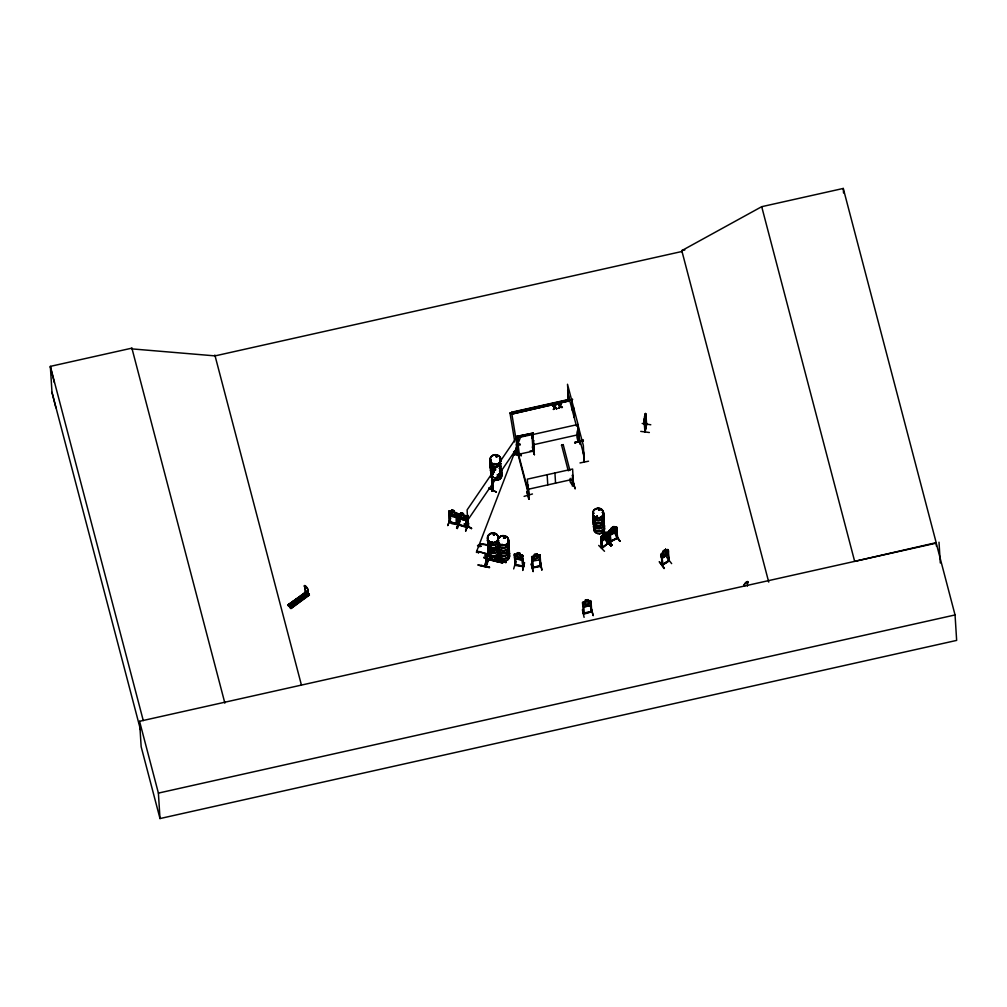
<?xml version="1.0" encoding="UTF-8"?>
<svg xmlns="http://www.w3.org/2000/svg" width="1007" height="1007" viewBox="0 0 1007 1007"><rect width="100%" height="100%" fill="white"/><g stroke="black" fill="none" stroke-linecap="round" stroke-linejoin="round"><path stroke-width="1.5" d="M307.45 590.354L307.387 594.835L305.574 592.821L304.894 587.496A2.908 0.743 53.9 0 1 304.781 585.696A2.908 0.743 53.9 0 1 307.336 588.554A2.908 0.743 53.9 0 1 307.45 590.354L307.588 590.253A2.908 0.743 53.9 0 0 307.475 588.453A2.908 0.743 53.9 0 0 304.92 585.583A2.908 0.743 53.9 0 0 305.033 587.383L305.713 592.708L307.525 594.734L307.588 590.253M478.526 552.251C474.889 548.714 497.03 558.646 485.538 554.24L485.575 553.447L487.64 553.976L487.602 554.769M478.627 551.836L487.64 553.976M485.714 558.281L486.406 559.212M499.094 559.074L485.512 555.147M486.104 555.751L486.293 555.071L486.066 555.839M747.395 586.15L747.32 583.393A2.908 0.931 -50 0 0 747.207 581.593A2.908 0.931 -50 0 0 744.374 584.312A2.908 0.931 -50 0 0 744.488 586.112L744.626 586.212A2.908 0.931 -50 0 1 744.513 584.412A2.908 0.931 -50 0 1 747.332 581.694A2.908 0.931 -50 0 1 747.446 583.494L747.446 583.494M583.443 451.803L584.098 462.024L583.355 445.547L578.031 425.244L579.163 441.997L579.038 440.122L578.836 441.23M486.23 562.12L487.161 562.284L486.809 555.738M645.399 430.895C644.568 434.42 647.098 420.825 646.595 424.916L645.978 414.104M645.651 418.748L645.739 416.697L644.354 424.237M640.742 431.386L649.364 432.519M485.475 554.857L505.703 561.39M662.707 564.474L661.826 564.612M669.051 560.735L668.245 550.3L667.603 550.716C668.333 562.284 672.021 559.741 662.09 565.229C660.189 532.841 664.393 586.401 661.914 554.404M669.026 560.358L661.838 565.053L668.321 560.899M467.865 526.006L468.356 525.44M492.687 490.321C491.605 492.524 492.083 488.596 492.713 490.384L491.617 474.02L467.122 509.894L467.827 525.818M492.624 489.478C494.588 491.794 491.038 479.684 492.725 479.118M517.22 453.83C516.213 455.907 517.472 453.012 518.706 453.704M646.305 423.783L644.908 431.915L644.14 420.901L645.437 413.713L644.581 416.734M644.216 420.976L644.593 416.47M485.714 558.658L485.374 555.184L499.069 558.734M308.079 593.627L307.173 591.587L308.167 592.393C307.79 594.08 306.43 592.418 307.425 592.003M307.362 592.091L307.777 592.594L307.639 591.852M476.991 551.232C477.28 548.853 475.82 553.951 476.777 552.037M493.669 463.862L494.072 464M493.984 463.472L493.631 463.749M494.387 463.887L494.324 463.648M497.156 456.095L496.262 456.624L495.859 455.819M491.806 542.005L491.152 541.779M493.241 534.44L494.588 534.352M491.139 542.005L492.071 541.791M493.72 534L493.342 534.83L494.45 535.032M493.581 534.201L494.072 534.931M501.511 544.774L502.065 544.158M503.84 536.857L504.394 537.6L504.922 536.744M596.698 517.296L597.113 516.78M596.635 517.447L597.327 517.271L596.446 517.208M598.813 509.164L598.523 509.894M598.75 509.58C599.857 511.178 597.919 508.9 599.593 508.976M600.197 509.718L599.656 509.127L599.329 510.197M644.417 420.951L644.581 421.694L644.128 420.964M650.786 424.765L642.189 423.456M485.588 558.621L502.241 562.926L503.16 561.83M615.73 526.951L616.636 527.013L617.53 537.864L609.877 541.703L609.021 530.664L611.136 529.166L616.259 531.583L610.255 534.969L609.323 534.163M609.776 541.363L610.796 541.602L609.927 531.167L609.235 531.52L609.89 541.665M610.657 541.665L609.927 531.167M610.129 541.93L617.555 538.229L616.737 527.756L616.045 528.096L616.863 538.581L617.429 537.524L616.699 537.801M478.564 552.05L478.338 553.095L478.778 551.974M515.257 554.983L514.426 555.121L515.257 554.983L515.936 565.456M513.671 568.93L515.874 561.302M519.851 553.334C515.962 551.169 518.378 554.404 515.861 554.265L516.012 556.607L520.09 558.281L521.437 557.513L521.286 555.184L519.864 554.53M519.776 553.271L519.952 554.492M521.84 554.907L514.35 554.077L515.055 565.38M522.029 556.405L522.86 556.267L522.029 556.405L522.746 566.689L523.527 566.74L522.809 565.921M522.784 555.423L521.827 554.857M522.192 559.955L515.597 558.847L522.192 559.955L522.973 558.86M522.809 565.884L522.746 566.689M522.834 566.261L522.092 556.141M524.408 562.535L522.709 570.453L524.534 562.737M517.9 454.736L517.082 449.248L517.56 449.865M528.373 494.953L528.184 493.933M568.791 401.365L568.452 401.466C566.727 379.463 568.817 395.814 568.653 400.685L567.507 384.259L578.156 424.866L578.622 432.141M568.628 400.32L568.439 401.201M579.226 440.902C576.772 442.451 575.74 430.581 578.37 430.367L578.257 431.122L578.094 430.417M489.515 567.142C483.498 567.356 466.48 561.629 489.402 567.709M481.145 565.279L489.528 567.356L481.031 565.619M533.622 443.697C534.956 451.803 533.962 449.928 533.446 451.01L532.502 434.621L577.779 424.501L578.861 442.06L578.119 431.5M533.458 450.318L533.634 451.048M528.474 485.16C526.799 484.254 531.004 496.816 528.272 495.205M483.712 557.551L492.184 559.401L483.675 557.437L499.396 562.208L485.588 558.961M485.676 555.6L486.759 563.001L486.671 555.625L486.897 562.863M486.809 555.839L485.601 556.443L485.877 555.499M484.455 566.022L486.557 559.728M487.388 558.407L484.87 565.947M486.066 555.461L486.784 562.926L486.582 556.531L485.601 556.33M488.332 558.646L485.815 566.4L488.408 558.835M486.28 566.513L488.785 558.948M494.689 557.223C486.343 555.411 506.194 560.421 501.99 559.112M505.791 561.377L502.997 560.597L503.022 559.728M505.816 561.289L505.866 562.623L505.728 561.314M601.041 540.52L601.909 541.225L606.881 537.235L607.46 535.447L606.894 537.297L601.859 541.313L600.965 540.583L600.764 537.222L605.056 532.174L605.056 533.534M644.895 431.802L646.67 424.224M646.544 424.614L645.525 413.336L646.255 424.312M533.358 567.47L532.514 567.898L531.658 556.619L539.173 554.832M540.897 565.657L539.991 565.77L540.822 566.412L532.451 567.948L531.809 557.45L532.59 557.299L531.872 557.714M583.531 613.691C584.991 614.685 593.11 610.506 591.738 612.18L591.021 600.889L590.039 600.575L582.6 602.476L583.343 613.691L584.11 613.25M591.864 611.74L583.38 613.401M554.051 409.069L553.422 409.434L554.731 407.243L556.909 408.653L554.983 406.74L556.909 408.653M554.064 409.283L554.731 407.243M558.545 403.807L560.056 405.179L557.853 403.958L559.804 405.683L558.935 408.2L560.232 406.022C560.244 407.52 563.555 407.495 561.73 407.357M554.567 406.614L555.889 404.411L554.567 406.614L552.352 405.192L554.303 407.13L552.352 405.192M560.068 405.393L561.403 403.392L560.748 403.316M456.347 514.124C458.21 512.387 454.132 523.766 457.644 524.546C446.088 523.69 450.016 521.173 449.084 510.901L457.014 513.306L457.921 524.295L449.55 521.815M449.852 511.946L449.009 511.984L449.852 511.946L450.481 522.406L449.563 522.142M449.172 514.3L450.242 515.798M451.652 511.279L450.444 511.292L450.595 513.633L454.535 515.76L455.831 515.156L455.68 512.827L454.308 512.009M450.582 518.127L447.75 525.616L450.544 518.139M450.481 522.092L450.582 522.155M454.358 512.072L454.308 510.738L451.602 509.945L451.74 511.355M457.102 513.318L456.196 512.563M456.586 517.585C439.921 513.885 461.344 517.019 456.486 517.611M459.003 513.646L466.115 516.176M458.865 515.068L458.21 514.59L459.482 525.314L458.953 514.816M457.606 524.206L457.052 523.615L456.901 524.282L456.448 513.872M460.791 514.073L460.715 512.815L460.854 514.225L459.557 514.162L459.695 516.503L463.648 518.63L464.944 518.026L464.793 515.685L463.409 514.879M456.939 528.285L459.305 520.493M457.329 528.612C462.503 515.169 459.192 521.613 456.536 528.121M456.926 528.26L459.721 520.795M463.421 513.608L460.765 512.966L463.421 513.608L463.384 514.955M459.482 524.874L458.651 524.634L466.971 527.064M465.561 516.742L466.304 516.956L465.561 516.742L466.153 527.278L466.933 527.416L466.241 516.1L465.31 515.433M465.687 520.455L459.33 518.605L458.311 517.082L459.293 518.681L465.662 520.543L466.417 519.536M466.103 527.177L466.304 526.9M468.494 523.564L465.586 531.016L468.444 523.539M468.419 523.376L465.7 531.029M668.308 552.856L667.717 554.643L662.178 558.13L667.603 554.567L668.308 552.856C669.97 545.907 663.034 552.012 661.146 554.114C659.371 554.857 663.336 559.905 661.385 557.349M477.142 550.074L521.047 435.804M553.422 409.434L554.291 406.916M554.995 406.954L555.889 404.411M558.935 408.2L559.804 405.683M561.39 403.178L560.509 405.72L562.422 407.42M468.242 526.208L467.663 515.332L467.903 526.12M491.957 490.824L492.7 490.019L492.209 490.623M517.447 453.779L516.704 454.321L517.032 453.565M598.699 545.429L604.502 551.27M610.255 534.969L616.108 531.935L616.511 527.001M644.707 421.002L645.286 431.802M602.06 547.707C600.676 551.773 601.192 521.676 602.387 548.035C604.338 546.625 615.491 536.92 601.531 548.236L600.827 537.184M602.476 547.909L601.557 537.537M307.953 592.003L306.732 592.934M659.346 561.818L664.419 568.124M601.582 541.074L605.383 533.093M495.91 455.806L495.834 456.574M496.816 456.624L496.879 455.63M504.847 537.373L504.419 536.542M464.24 524.043L471.465 528.574M471.641 528.323L464.24 524.055L471.452 528.625M533.584 440.374L534.226 450.909L534.088 450.116M527.983 494.802L527.844 489.1L528.461 495.57L527.316 479.156L572.605 469.023L573.562 485.487C574.33 484.128 571.447 485.21 573.625 484.732M573.7 484.996L572.719 485.273L573.424 484.694M573.675 485.437C570.113 486.708 573.738 472.761 572.228 475.392M611.904 545.253L607.787 538.443M539.45 559.854L540.306 558.47M583.846 606.906L590.417 605.572L591.21 604.162L590.442 605.66L583.846 606.906L582.789 605.761L582.575 602.4L585.47 601.531L585.281 600.172L588.088 599.643L588.176 600.978L590.102 600.613M532.338 567.281L533.37 567.734M532.363 567.646L540.772 565.657M533.282 567.747L532.59 557.299M539.966 566.211L539.425 556.015L540.255 556.128L539.425 556.015M590.882 611.715L583.267 613.049L584.287 613.553L583.506 603.08L582.738 603.231L583.506 603.08M590.341 601.783L591.172 601.909L590.341 601.783L590.958 612.256L591.776 611.753M296.071 600.65L297.078 600.084M467.928 515.471L467.261 515.936M491.592 480.817L491.743 480.075L492.184 491.064M516.855 454.283L518.555 454.358L516.881 454.598L516.541 443.722L516.981 454.723M496.35 492.121L488.823 488.043M488.798 488.294L496.3 492.008M513.633 451.904L521.324 455.529L513.696 451.791M516.402 437.68L491.92 473.554L493.04 489.868M467.764 520.065L492.259 484.203M492.561 483.725L517.044 447.863M306.896 592.62L307.739 592.443M307.336 591.461L307.588 592.305M534.365 454.635L532.942 449.613M527.127 491.592L529.191 499.17M531.079 564.033L533.207 571.41M582.398 609.701L584.098 617.354M568.2 400.358L568.728 400.912M602.249 547.393L608.228 543.377L607.397 532.879L607.573 543.793L608.077 542.635M517.107 453.867L516.541 443.722M492.36 489.88L492.272 490.661M497.156 456.75L497.269 455.831M531.86 435.225L531.948 435.364M531.973 434.948L531.96 435.616M532.653 447.876L532.615 448.115M494.21 534.918L494.651 534.201M503.966 536.895L503.966 537.776M599.92 510.259L598.926 510.272M486.318 562.145L487.061 562.284M515.886 565.141L515.018 564.65M519.851 444.112L519.171 444.565L519.876 444.062M609.185 530.777L611.677 529.09L611.551 527.769M668.144 560.496L668.925 560.056M644.518 421.958L645.424 417.036L644.933 414.305M664.054 568.59L659.371 561.793M607.573 543.793L607.599 533.081M605.383 540.092L611.073 546.033L605.698 539.89M611.161 545.932L605.673 539.89M604.993 533.458L606.113 533.03L605.232 537.222L602.06 538.669L602.815 533.823L604.993 532.111M605.131 533.433L607.322 532.174L601.557 536.24M610.632 541.3L609.915 541.59M617.379 537.927L616.926 538.518M307.148 592.305L307.613 592.003M515.232 564.977L523.564 566.098M523.388 566.375L522.696 555.423M523.413 566.74L515.068 565.305L514.464 554.026M305.713 592.708L287.813 605.056L305.108 592.557M287.838 605.094L305.247 592.557M306.984 592.292L288.342 605.648L305.637 593.136M287.801 605.031L288.757 606.101L305.927 593.475M288.732 606.101L306.002 593.538M291.224 606.566L308.469 594.004L309.426 595.074L290.935 608.53M290.18 607.599L309.149 594.029L290.759 608.241L289.991 607.46L309.149 594.029M292.823 606.076L308.935 593.803M290.545 608.077L309.212 594.684L290.947 608.53M493.908 534.843L494.387 533.874M494.336 534.868L494.601 534.075M504.809 537.788L505.174 536.92M663.374 550.905L665.715 549.381L663.374 550.905L662.342 553.246L662.48 555.587L663.714 555.826L666.999 552.654L666.848 550.313L665.652 550.653L665.577 549.407M661.448 555.046L662.09 554.63M662.165 564.839L668.535 561.138L668.245 550.3M666.558 557.148L671.656 563.618M668.862 560.106L668.51 561.1M466.09 526.523L466.845 526.699M296.385 601.557L297.569 601.519M55.914 407.785L51.986 392.352L50.35 366.372L131.892 348.145L131.942 348.888L215.07 355.886L681.991 251.473L681.789 250.63L761.707 206.687L843.262 188.447L936.183 542.66L936.397 546.096M608.039 543.063L607.246 532.086M579.038 441.242L578.861 442.023L578.987 438.058M613.892 526.585L614.018 527.92L615.252 527.63L615.403 529.959L614.207 531.595L611.866 532.779L610.544 532.401L611.463 527.769L613.98 526.497L614.056 527.756M615.818 526.976L609.109 530.802L611.148 529.178M614.018 527.92L616.561 527.076M609.386 531.759L610.078 531.406M616.183 528.335L616.876 527.995M616.586 538.053L610.129 541.602M620.035 541.212L615.428 534.377L620.01 541.212M616.158 532.011L610.166 534.855L609.235 534.037M585.457 601.443L584.073 602.123L584.224 604.464L585.684 605.207L588.315 604.703L589.649 603.445L589.498 601.103L588.075 600.952L588.088 599.643M662.216 565.242L661.171 554.001M503.059 561.768L494.84 559.64L494.777 558.47L496.929 558.419M578.031 440.349L578.987 440.172M578.056 440.714L579.113 440.6M529.241 498.994L527.19 491.391M527.139 491.403L529.254 499.208M528.788 499.283L526.762 491.68M540.872 566.349L540.092 555.121L539.135 554.882M531.432 563.933L533.118 571.611M496.174 455.542L496.816 455.479M496.942 456.788L495.998 456.662M504.003 536.467L504.847 536.479M503.991 537.688L504.771 537.7M619.62 541.212L615.441 534.377M297.355 601.645L296.612 601.67M568.086 391.131L567.608 390.515M564.033 401.138L572.492 399.187M568.338 400.446L572.593 399.502M533.66 440.638L532.816 440.55M577.401 430.858L578.169 430.681M577.842 436.912L580.359 444.402L577.88 436.698M518.832 453.502L513.18 454.774L518.92 453.754M513.268 455.114L520.405 453.565M533.634 451.01L534.302 450.809M583.292 440.16L574.657 442.564L583.305 440.21M574.947 442.74L583.418 440.764L574.934 442.677M534.415 454.472L532.627 449.688M528.033 489.78L527.555 489.163M532.464 493.971L524.093 496.375M572.643 481.22L575.173 488.936L573.109 481.308M584.375 461.584L583.355 451.451M580.007 462.943L588.541 461.193M684.836 249.95L681.663 250.655L681.89 251.486M511.556 412.241L568.162 399.59L568.552 401.063L511.971 414.041L511.556 412.241L511.669 413.059L509.97 412.983L511.644 412.744L515.999 439.065M513.117 412.215L568.187 399.905M552.365 405.406L553.044 405.255M557.853 403.958L558.558 404.021M556.216 408.59L556.896 408.439M558.923 407.986L559.577 408.049M516.339 436.509L533.018 433.123L516.339 436.509L517.611 455.101L517.334 454.434M517.573 437.088L531.935 433.879L533.03 451.161L518.895 454.22L518.718 453.553M533.144 444.804L578.421 434.684M517.497 453.981L516.641 436.887M563.19 444.603L561.554 445.295L563.19 444.603L569.912 470.483M527.958 489.326L573.235 479.206M572.203 485.89C575.777 486.154 568.099 483.498 570.239 478.375M936.183 542.66L854.666 561.365L761.707 206.687M139.558 721.289L936.208 543.138L955.051 614.95L956.65 640.402L160 818.553L141.156 746.728L139.558 721.289L158.401 793.101L160 818.553M158.401 793.101L955.051 614.95M518.618 453.729L517.674 437.038L531.822 433.967L531.986 434.634L517.85 437.705L518.895 454.22M518.152 443.747L518.24 444.439M519.914 445.132L520.229 444.893M530.022 451.098L533.005 450.431L532.577 445.988M537.071 553.926L537.146 555.172L538.581 555.323L538.732 557.664L534.767 559.426L533.295 558.696L533.156 556.355L534.528 555.675L534.352 554.391L537.159 553.863L537.172 555.26M539.513 559.879L532.904 561.05L531.885 560.068M540.583 562.233L541.791 570M533.295 567.205L539.953 565.947M588.101 599.719L585.281 600.172M591.147 608.052L593.199 615.692L591.071 607.888M459.079 513.608L458.072 513.797L458.814 525.138L459.507 524.559M493.065 489.175L492.901 485.991M493.896 533.723L494.903 534.276M667.289 549.595L668.144 549.57M528.927 494.689L528.448 495.532M591.071 612.256L590.87 611.614M517.145 552.919L519.763 553.359M522.62 566.035L515.798 564.738M515.156 565.368L515.911 565.103M297.078 599.983L297.858 600.6M528.146 494.11L528.36 494.601M485.462 554.882L501.99 559.162M485.777 555.814L486.671 555.914M485.701 556.028L486.633 556.267M503.034 561.856L505.904 562.548M502.266 562.837L492.159 559.804L491.97 556.858M451.665 510.096L454.308 510.738L454.27 512.085M449.827 521.525L450.393 521.689M450.557 521.89L456.989 523.753M459.67 524.748L466.09 526.623M458.827 525.1L466.896 527.454L466.153 516.087M539.11 554.807L540.092 555.121M498.679 547.015L498.629 546.99A5.413 4.859 -3.6 0 1 487.98 545.492A5.45 4.897 -3.6 0 0 493.229 550.539A5.45 4.897 -3.6 0 0 498.843 545.718M287.864 605.119L290.721 608.014M297.317 600.034L297.934 600.814M449.663 522.205L448.996 510.851M513.86 451.539L521.311 455.529M513.62 451.69L521.097 455.668M486.18 562.85L485.487 554.857M501.146 468.758L501.159 468.771A5.425 4.871 -3.6 0 1 499.585 470.823A5.413 4.859 -3.6 0 0 501.058 468.658M309.048 594.646L306.48 591.663M609.361 534.037L610.318 534.906M557.878 404.172L559.816 405.897M561.742 407.571L560.232 406.022M553.032 405.041L554.555 406.413M554.744 407.457L556.229 408.804M531.96 559.955L532.967 560.987M292.609 606.78L289.89 603.747M665.728 550.565L665.652 549.318M663.399 552.088L663.449 550.892M296.209 601.506L296.008 600.764M517.762 454.069L517.95 454.862M468.582 525.679L467.663 515.332M583.141 440.638L574.657 442.564M568.2 400.421L568.414 401.013L511.971 414.041M534.427 454.673L532.376 447.083M681.789 250.63L768.731 582.096M568.149 394.442L576.47 426.162M578.673 435.427L583.997 455.73M572.266 479.194L573.864 485.525M561.541 444.968L568.263 470.848M517.044 448.707L527.693 489.301M517.208 451.249L527.857 491.844M214.856 355.056L301.408 684.987M131.892 348.145L224.863 703.087L224.813 702.345M50.35 366.372L143.271 720.584M51.986 392.352L140.514 729.836M533.03 451.161L534.1 450.267L533.496 444.112M517.674 437.038L517.85 437.705M518.114 443.42L518.202 444.1M50.4 367.114L54.328 382.547M540.155 562.12L541.917 569.949M534.427 555.65L534.453 554.416M509.97 412.983L514.816 442.048M515.836 448.165L516.881 454.598M939.002 542.194L940.311 562.976M843.262 188.447L843.539 192.992M665.199 549.872L663.802 550.779M644.606 418.346L644.757 420.687L645.046 415.979L644.367 419.642L644.996 431.21M616.045 528.096L616.75 538.556M604.578 532.703L603.269 533.723M573.499 407.092L574.141 417.263M571.674 400.106L572.303 410.29M554.933 472.975L555.562 483.159M547.141 474.712L547.783 484.896M532.942 432.796L533.232 437.466M532.816 433.274L533.106 437.919M540.079 555.033L540.218 558.482M531.822 433.967L532.099 438.473M519.876 553.246L519.927 554.58M519.322 553.397L517.648 553.12M505.287 561.403L505.338 562.158L504.369 561.163M502.934 559.728L503.085 562.686M491.68 486.28L491.932 490.925M462.893 513.696L461.269 513.23M453.779 510.839L452.156 510.36M307.097 595.691L304.555 592.368L304.806 593.123M299.268 601.796L296.562 598.888M297.392 603.155L294.686 600.26M295.731 604.364L293.012 601.469M293.855 605.736L291.136 602.828M500.932 466.48A5.425 4.884 -3.6 0 1 499.459 468.645M491.126 462.616A5.425 4.884 -3.6 0 0 495.57 470.017A5.513 4.959 -3.6 0 1 491.038 462.414M501.008 466.329A5.513 4.959 -3.6 0 1 499.51 468.532M501.071 468.821A5.425 4.871 -3.6 0 1 499.598 470.986M494.324 472.17A5.425 4.871 -3.6 0 1 490.699 466.14M500.831 463.522A5.513 4.959 -3.6 0 1 499.334 465.725M498.163 466.493A5.513 4.959 -3.6 0 1 490.862 459.607M499.573 458.714A5.513 4.959 -3.6 0 1 500.92 460.954M500.907 466.002A5.425 4.884 -3.6 0 1 499.422 468.167M495.545 469.539A5.425 4.884 -3.6 0 1 491.089 462.15M500.756 463.673A5.425 4.884 -3.6 0 1 499.283 465.838M495.394 467.21A5.425 4.884 -3.6 0 1 490.95 459.809M500.341 459.947A5.425 4.884 -3.6 0 1 500.844 461.143M500.995 466.191A5.513 4.959 -3.6 0 1 499.497 468.393M495.545 469.778A5.513 4.959 -3.6 0 1 491.026 462.263M500.819 463.384A5.513 4.959 -3.6 0 1 499.321 465.586M498.15 466.354A5.513 4.959 -3.6 0 1 490.85 459.456M499.56 458.563A5.513 4.959 -3.6 0 1 500.907 460.816M500.731 463.195A5.425 4.884 -3.6 0 1 499.245 465.36M498.1 466.128A5.425 4.884 -3.6 0 1 490.913 459.33M500.315 459.482A5.425 4.884 -3.6 0 1 500.819 460.665M501.02 470.773A5.425 4.884 -3.6 0 1 494.676 477.834M493.38 477.318A5.425 4.884 -3.6 0 1 490.812 473.051M501.096 470.571A5.513 4.959 -3.6 0 1 494.638 477.746M493.329 477.23A5.513 4.959 -3.6 0 1 490.95 471.603M501.159 473.126A5.425 4.871 -3.6 0 1 493.543 479.672M492.448 478.879A5.425 4.871 -3.6 0 1 491.114 476.663M490.975 475.405A5.425 4.871 -3.6 0 1 491.202 474.146M493.531 479.496A5.425 4.871 -3.6 0 0 501.146 472.963A5.413 4.859 -3.6 0 1 494.815 479.999M491.101 476.5A5.425 4.871 -3.6 0 0 492.436 478.715A5.413 4.859 -3.6 0 1 491.617 477.683M501.574 470.244A5.513 4.959 -3.6 0 1 497.32 474.977A5.425 4.884 -3.6 0 0 501.348 469.149M493.153 474.423A5.513 4.959 -3.6 0 1 490.774 468.796A5.513 4.959 -3.6 0 0 493.14 474.272M500.995 470.294A5.425 4.884 -3.6 0 1 496.048 477.545M493.354 476.852A5.425 4.884 -3.6 0 1 491.013 471.314M493.203 474.511A5.425 4.884 -3.6 0 1 490.862 468.985M501.083 470.42A5.513 4.959 -3.6 0 1 496.048 477.784M493.317 477.079A5.513 4.959 -3.6 0 1 490.938 471.465M501.562 470.105A5.513 4.959 -3.6 0 1 497.307 474.838M501.461 469.942A5.425 4.884 -3.6 0 1 498.603 474.133M493.178 474.045A5.425 4.884 -3.6 0 1 490.837 468.507M494.336 472.434A5.425 4.871 -3.6 0 1 490.711 466.405A5.413 4.859 -3.6 0 0 494.349 472.421M603.797 517.447A5.425 4.884 -3.6 0 1 597.642 523.464A5.425 4.884 -3.6 0 1 593.891 516.113M603.873 517.271A5.513 4.959 -3.6 0 1 597.617 523.376A5.513 4.959 -3.6 0 1 593.815 515.911M603.42 518.467A5.425 4.871 -3.6 0 1 599.19 525.667A5.425 4.871 -3.6 0 1 593.463 519.486A5.413 4.859 -3.6 0 0 598.485 525.692A5.413 4.859 -3.6 0 0 603.91 519.65M602.337 512.211A5.513 4.959 -3.6 0 1 602.438 518.92A5.513 4.959 -3.6 0 1 595.024 519.675A5.513 4.959 -3.6 0 1 593.639 513.104M603.772 516.981A5.425 4.884 -3.6 0 1 597.604 522.985A5.425 4.884 -3.6 0 1 593.866 515.647M602.287 512.425A5.425 4.884 -3.6 0 1 602.387 519.02A5.425 4.884 -3.6 0 1 595.087 519.776A5.425 4.884 -3.6 0 1 593.715 513.306M603.092 512.978A5.425 4.884 -3.6 0 1 598.133 520.229A5.425 4.884 -3.6 0 1 593.689 512.84M603.797 524.269A5.425 4.884 -3.6 0 1 600.26 531.381A5.425 4.884 -3.6 0 1 593.589 526.548M603.86 524.068A5.513 4.959 -3.6 0 1 599.555 531.406A5.513 4.959 -3.6 0 1 593.727 525.1M603.445 518.882A5.425 4.871 -3.6 0 1 599.215 526.095A5.425 4.871 -3.6 0 1 593.488 519.902A5.413 4.859 -3.6 0 0 598.51 526.107A5.413 4.859 -3.6 0 0 603.936 520.065M596.106 516.981A5.425 4.871 -3.6 0 1 597.441 516.515M603.684 521.261A5.513 4.959 -3.6 0 1 599.379 528.599A5.513 4.959 -3.6 0 1 593.551 522.293M603.772 523.804A5.425 4.884 -3.6 0 1 600.222 530.903A5.425 4.884 -3.6 0 1 593.564 526.082M603.621 521.462A5.425 4.884 -3.6 0 1 599.379 528.675A5.425 4.884 -3.6 0 1 593.639 522.482M603.596 520.984A5.425 4.884 -3.6 0 1 599.354 528.209A5.425 4.884 -3.6 0 1 593.614 522.016M498.452 544.724A5.425 4.884 -3.6 0 1 488.471 545.744M487.967 544.56A5.425 4.884 -3.6 0 1 487.816 543.289M498.755 543.302A5.513 4.959 -3.6 0 1 492.347 548.123A5.513 4.959 -3.6 0 1 487.954 541.842M498.855 545.932A5.45 4.897 -3.6 0 1 493.241 550.753A5.45 4.897 -3.6 0 1 487.954 545.769M498.339 541.779A5.513 4.959 -3.6 0 1 491.466 545.177A5.513 4.959 -3.6 0 1 487.778 539.035M498.654 542.987A5.438 4.897 -3.6 0 1 493.052 547.795A5.438 4.897 -3.6 0 1 487.778 542.823M498.503 540.658A5.425 4.884 -3.6 0 1 492.196 545.404A5.425 4.884 -3.6 0 1 487.879 539.223M498.742 543.151A5.513 4.959 -3.6 0 1 492.335 547.984A5.513 4.959 -3.6 0 1 487.942 541.703M498.339 541.628A5.513 4.959 -3.6 0 1 491.466 545.026A5.513 4.959 -3.6 0 1 487.766 538.896M498.238 541.439A5.425 4.884 -3.6 0 1 491.479 544.8A5.425 4.884 -3.6 0 1 487.841 538.758M499.12 555.084A5.45 4.897 -3.6 0 1 495.142 558.495M488.685 552.39A5.45 4.897 -3.6 0 0 492.322 558.444A5.45 4.897 -3.6 0 1 488.672 552.289A5.413 4.859 -3.6 0 0 492.335 558.256M499.031 554.907A5.425 4.871 -3.6 0 0 500.265 559.628A5.413 4.859 -3.6 0 1 499.031 554.907A5.45 4.897 -3.6 0 1 495.142 558.407M498.843 549.633A5.513 4.959 -3.6 0 1 491.29 552.818A5.513 4.959 -3.6 0 1 488.861 545.718M498.78 549.923A5.425 4.884 -3.6 0 1 491.34 553.057A5.425 4.884 -3.6 0 1 488.961 546.058M499.019 552.44A5.513 4.959 -3.6 0 1 491.466 555.625A5.513 4.959 -3.6 0 1 489.037 548.525M498.931 552.264A5.438 4.897 -3.6 0 1 491.492 555.398A5.438 4.897 -3.6 0 1 489.1 548.387M498.755 549.457A5.438 4.897 -3.6 0 1 491.315 552.591A5.438 4.897 -3.6 0 1 488.924 545.58M498.364 553.9A5.425 4.884 -3.6 0 1 490.9 555.574A5.425 4.884 -3.6 0 1 489.138 548.865M498.427 553.774A5.513 4.959 -3.6 0 1 490.837 555.474A5.513 4.959 -3.6 0 1 489.05 548.664M487.992 545.907A5.425 4.871 -3.6 0 0 498.024 548.5A5.413 4.859 -3.6 0 1 488.005 545.907M498.49 556.078A5.413 4.859 -3.6 0 1 495.129 558.293M508.359 543.679A5.425 4.884 -3.6 0 1 504.117 550.905A5.425 4.884 -3.6 0 1 498.377 544.699M508.422 543.478A5.513 4.959 -3.6 0 1 503.387 550.854A5.513 4.959 -3.6 0 1 498.868 543.327M508.245 540.671A5.513 4.959 -3.6 0 1 503.941 548.009A5.513 4.959 -3.6 0 1 498.1 541.716M503.55 538.116A5.513 4.959 -3.6 0 1 504.973 538.304M508.321 543.214A5.425 4.884 -3.6 0 1 503.374 550.464A5.425 4.884 -3.6 0 1 498.931 543.063M508.183 540.872A5.425 4.884 -3.6 0 1 503.223 548.123A5.425 4.884 -3.6 0 1 498.78 540.721M508.145 540.407A5.425 4.884 -3.6 0 1 503.903 547.619A5.425 4.884 -3.6 0 1 498.163 541.426M503.538 537.889A5.425 4.884 -3.6 0 1 504.935 538.078M508.862 551.685A5.425 4.884 -3.6 0 1 505.313 558.797A5.425 4.884 -3.6 0 1 498.654 553.976M508.925 551.484A5.513 4.959 -3.6 0 1 504.62 558.822A5.513 4.959 -3.6 0 1 498.78 552.528M509.013 547.481A5.425 4.871 -3.6 0 1 502.858 553.472A5.425 4.871 -3.6 0 1 499.132 546.146A5.413 4.859 -3.6 0 0 498.553 547.317M509.252 549.885A5.513 4.959 -3.6 0 1 503.714 556.04A5.425 4.884 -3.6 0 1 498.704 549.898M498.603 549.721A5.513 4.959 -3.6 0 0 503.714 556.04A5.425 4.884 -3.6 0 0 509.19 550.061M508.825 551.219A5.425 4.884 -3.6 0 1 504.583 558.444A5.425 4.884 -3.6 0 1 498.843 552.239M509.252 549.734A5.513 4.959 -3.6 0 1 503.714 555.902A5.513 4.959 -3.6 0 1 498.603 549.57M509.152 549.595A5.425 4.884 -3.6 0 1 503.701 555.663A5.425 4.884 -3.6 0 1 498.666 549.432M509.001 547.481A5.413 4.859 -3.6 0 1 504.28 553.498A5.413 4.859 -3.6 0 1 498.327 548.576M495.683 560.194L502.191 562.057L499.573 560.395L501.914 559.98L498.943 559.993L495.62 558.331L498.352 560.106L495.708 560.131M514.577 557.362L515.597 558.847L514.577 557.362M572.794 484.896L572.97 485.626L572.769 484.933M605.031 533.886L603.004 535.472L603.143 537.814L605.169 536.215L605.031 533.886M607.75 538.242L611.954 545.278L607.75 538.242M665.69 551.081L663.5 552.491L663.651 554.832L665.828 553.409L665.69 551.081M613.49 527.001L612.004 528.184L613.49 527.001M614.006 528.26L611.652 529.43L611.803 531.772L614.144 530.588L614.006 528.26M536.618 554.215L534.956 554.958L536.618 554.215M537.172 555.587L534.553 556.091L534.704 558.432L537.323 557.928L537.172 555.587M587.534 599.996L585.885 600.726L587.534 599.996M588.101 601.368L585.482 601.859L585.621 604.2L588.252 603.709L588.101 601.368M480.905 546.348L479.256 546.65L477.532 545.467L478.69 545.769A7.326 3.021 18.4 0 1 485.5 544.384A7.326 3.021 18.4 0 1 492.725 549.407L493.883 549.709L492.133 549.986L490.296 548.777L491.454 549.079A6.118 2.518 18.4 0 0 485.424 544.875A6.118 2.518 18.4 0 0 479.735 546.046L480.905 546.348M519.889 554.945L517.271 554.505L517.409 556.833L520.027 557.274L519.889 554.945M502.078 560.37L496.967 559.036L497.043 560.207L502.153 561.528L502.078 560.37M454.333 512.425L451.803 511.682L451.942 514.023L454.472 514.766L454.333 512.425M463.434 515.294L460.904 514.552L461.055 516.893L463.585 517.636L463.434 515.294M492.536 463.673A5.425 4.871 -3.6 0 0 500.794 459.582A5.425 4.871 -3.6 0 0 492.826 455.24A5.425 4.871 -3.6 0 0 492.536 463.673M490.686 465.977A5.425 4.871 -3.6 0 0 494.311 472.006A5.413 4.859 -3.6 0 1 490.699 465.989M492.549 463.912A5.425 4.871 -3.6 0 0 500.819 459.821A5.425 4.871 -3.6 0 0 492.838 455.479A5.425 4.871 -3.6 0 0 492.549 463.912A5.413 4.859 -3.6 0 0 500.806 459.821A5.413 4.859 -3.6 0 0 492.838 455.479A5.413 4.859 -3.6 0 0 492.549 463.9M491.189 473.982A5.425 4.871 -3.6 0 0 490.963 475.241A5.413 4.859 -3.6 0 1 491.202 473.995M499.61 471.251A5.425 4.871 -3.6 0 0 501.096 469.086A5.413 4.859 -3.6 0 1 499.61 471.238M597.403 516.1A5.425 4.871 -3.6 0 0 596.081 516.566A5.413 4.859 -3.6 0 1 597.415 516.1M595.301 517.17A5.425 4.871 -3.6 0 0 603.571 513.079A5.425 4.871 -3.6 0 0 595.59 508.736A5.425 4.871 -3.6 0 0 595.301 517.17M595.326 517.422A5.425 4.871 -3.6 0 0 603.583 513.331A5.425 4.871 -3.6 0 0 595.603 508.976A5.425 4.871 -3.6 0 0 595.326 517.422A5.413 4.859 -3.6 0 0 603.571 513.318A5.413 4.859 -3.6 0 0 595.615 508.976A5.413 4.859 -3.6 0 0 595.326 517.409M599.694 533.672A5.425 4.871 -3.6 0 0 603.923 526.472A5.413 4.859 -3.6 0 1 599.694 533.66A5.425 4.871 -3.6 0 1 593.966 527.492A5.413 4.859 -3.6 0 0 599.694 533.66M490.044 541.917A5.425 4.871 -3.6 0 0 498.314 537.826A5.425 4.871 -3.6 0 0 490.333 533.483A5.425 4.871 -3.6 0 0 490.044 541.917M490.057 542.169A5.425 4.871 -3.6 0 0 498.327 538.078A5.425 4.871 -3.6 0 0 490.346 533.723A5.425 4.871 -3.6 0 0 490.057 542.169A5.413 4.859 -3.6 0 0 498.314 538.065A5.413 4.859 -3.6 0 0 490.346 533.735A5.413 4.859 -3.6 0 0 490.057 542.156M502.833 553.057A5.425 4.871 -3.6 0 0 508.988 547.065A5.413 4.859 -3.6 0 1 502.833 553.057A5.425 4.871 -3.6 0 1 499.107 545.731A5.413 4.859 -3.6 0 0 502.833 553.057M500.366 544.598A5.425 4.871 -3.6 0 0 508.636 540.507A5.425 4.871 -3.6 0 0 500.655 536.152A5.425 4.871 -3.6 0 0 500.366 544.598M500.378 544.837A5.425 4.871 -3.6 0 0 508.648 540.746A5.425 4.871 -3.6 0 0 500.668 536.404A5.425 4.871 -3.6 0 0 500.378 544.837A5.413 4.859 -3.6 0 0 508.636 540.734A5.413 4.859 -3.6 0 0 500.668 536.404A5.413 4.859 -3.6 0 0 500.391 544.825M502.644 560.924A5.425 4.871 -3.6 0 0 508.988 553.888A5.413 4.859 -3.6 0 1 502.657 560.924"/></g></svg>
